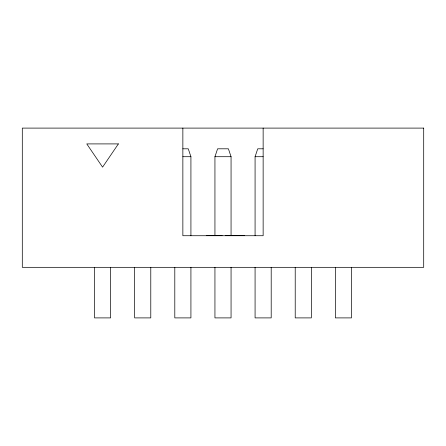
<?xml version="1.0" encoding="UTF-8"?>
<svg xmlns="http://www.w3.org/2000/svg" width="446" height="446" viewBox="0 0 446 446"><rect width="100%" height="100%" fill="white"/><g stroke="black" fill="none" stroke-linecap="round" stroke-linejoin="round"><path stroke-width="0.67" d="M214.939 235.722L214.939 156.708L217.598 148.802L228.402 148.802L231.061 156.708L231.061 235.722M255.079 235.722L255.079 156.708L257.738 148.802L263.14 148.802M182.86 148.802L188.262 148.802L190.921 156.708L190.921 235.722M182.86 156.708L190.921 156.708M214.939 156.708L231.061 156.708M255.079 156.708L263.14 156.708M206.682 235.566L222.175 235.566M225.447 235.566L244.603 235.566M351.481 267.327L351.481 317.898L335.359 317.898L335.359 267.327M311.341 267.327L311.341 317.898L295.219 317.898L295.219 267.327M271.201 267.327L271.201 317.898L255.079 317.898L255.079 267.327M263.14 128.102L263.14 235.722L182.86 235.722L182.86 128.102M231.061 267.327L231.061 317.898L214.939 317.898L214.939 267.327M190.921 267.327L190.921 317.898L174.799 317.898L174.799 267.327M150.781 267.327L150.781 317.898L134.659 317.898L134.659 267.327M110.641 267.327L110.641 317.898L94.519 317.898L94.519 267.327M118.385 143.907L102.58 167.138L86.775 143.907L118.385 143.907M423.7 128.102L22.3 128.102L22.3 267.327L423.7 267.327L423.7 128.102"/></g></svg>
